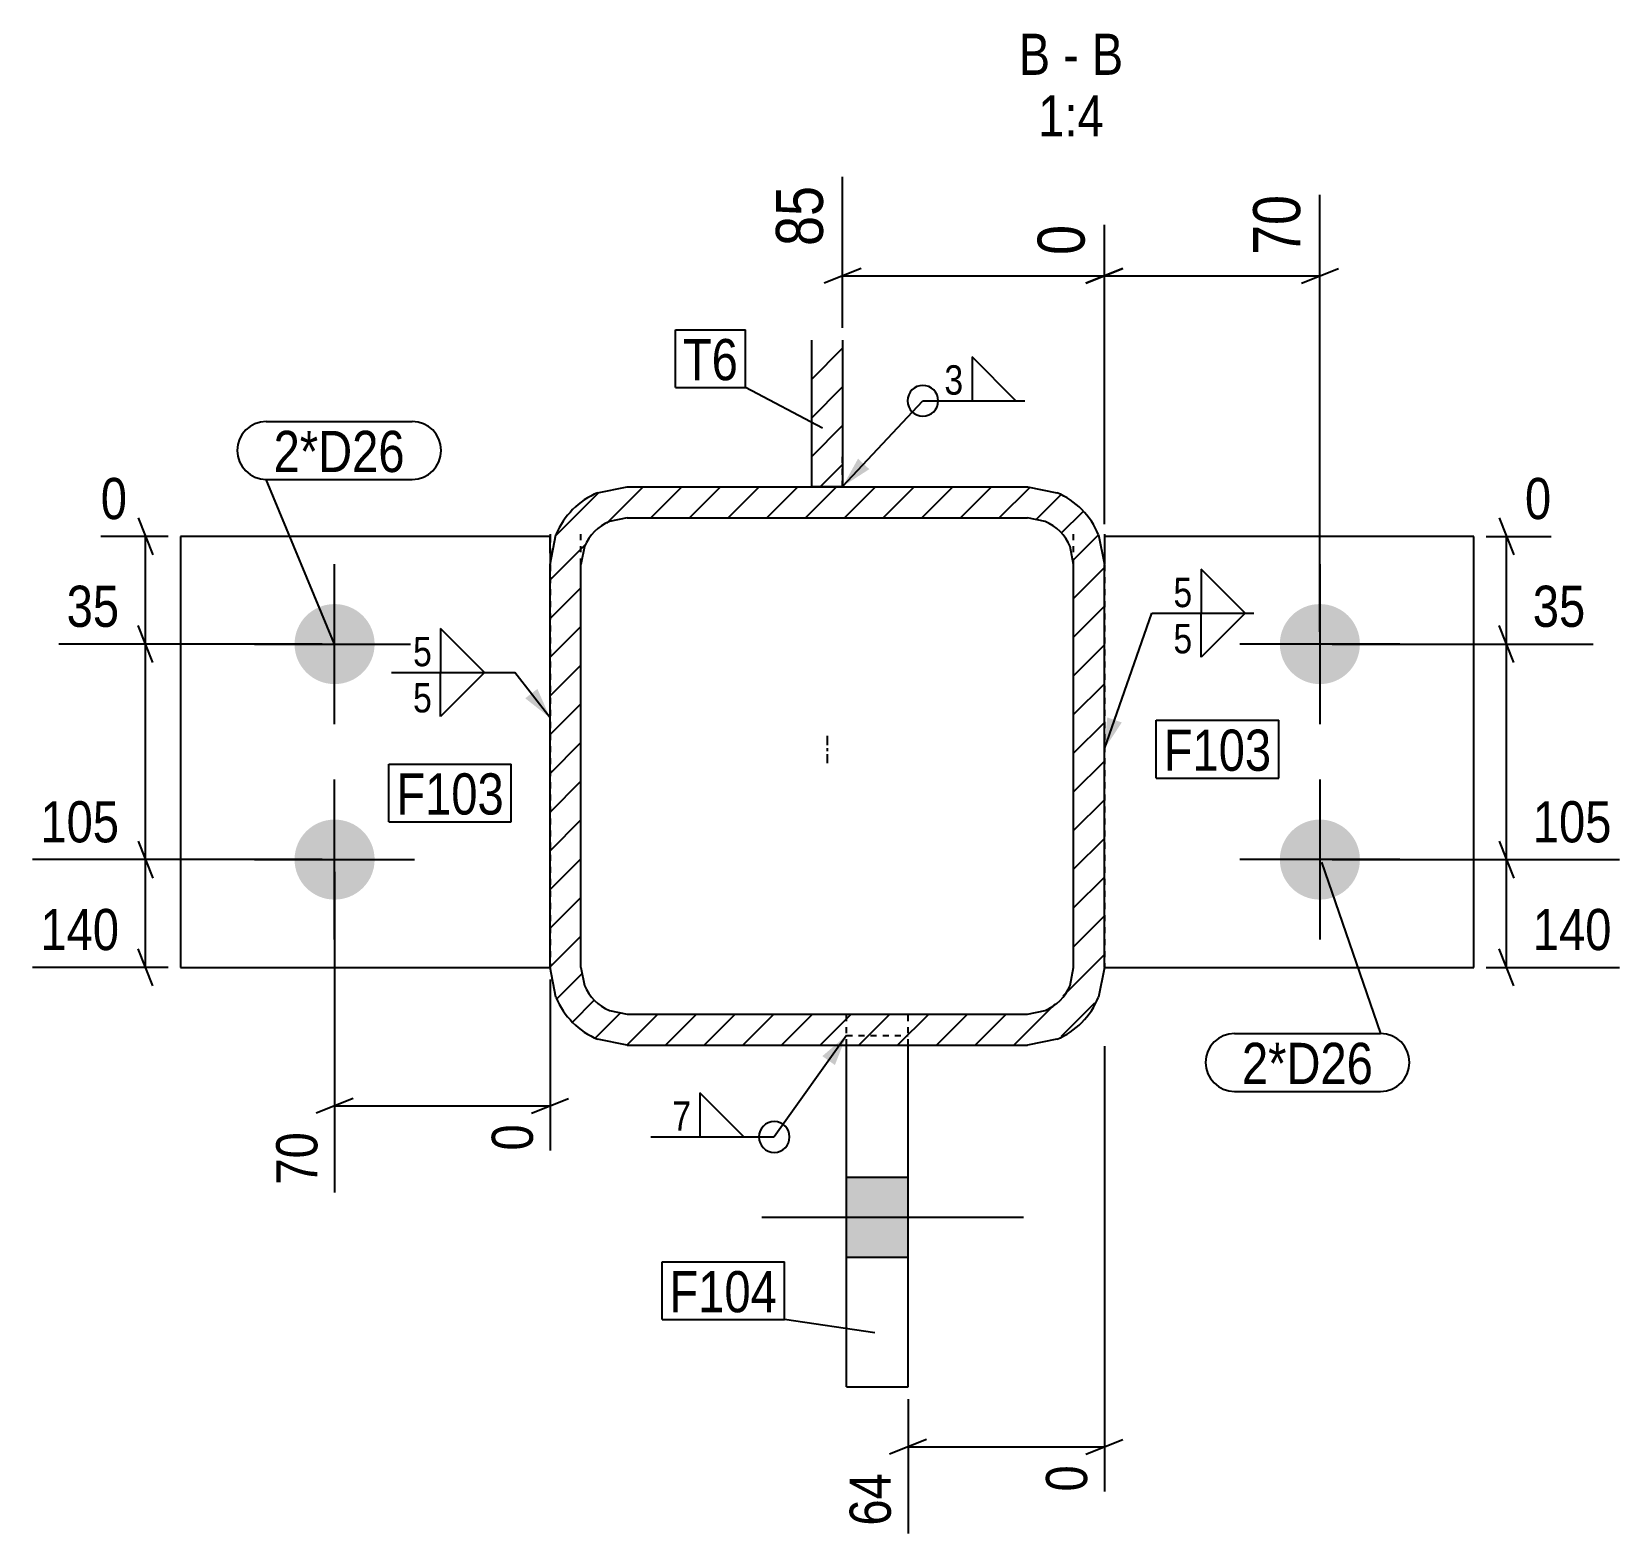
# Model space of a CAD drawing. Header units: millimetres. Extents: x 24 to 44783, y 9 to 937.
# Drawn here: x 15203 to 15719, y 9 to 497 of the extents above; entities that cross this region are included whole.
import ezdxf

# ---------------------------------------------------------------- set-up
doc = ezdxf.new("R2010")
doc.units = ezdxf.units.MM
doc.linetypes.add('DXK_LINE_DOT2', pattern=[3.9198, 1.9599, -1.9599])
doc.linetypes.add('DXK_LINE_DOT3', pattern=[5.9187, 2.979, -0.9799, 0.9799, -0.9799])
for name, color, linetype in [('MÅLSÆTNING', 7, 'Continuous'), ('STÅL', 7, 'Continuous'), ('TEKST', 7, 'Continuous')]:
    doc.layers.add(name, color=color, linetype=linetype)
doc.styles.add('Arial Narrow', font='ARIALN.TTF', dxfattribs={"height": 0.2})

msp = doc.modelspace()

# ---------------------------------------------------------------- hatches: boundary and pattern name
at = {"layer": 'STÅL', "linetype": 'Continuous'}
h = msp.add_hatch(dxfattribs=at)
h.set_pattern_fill('', scale=2.8, style=0, pattern_type=0)
h.set_pattern_definition([(45, (15456.828, 397.165), (-6.2862, 6.2862), [])])
h.paths.add_polyline_path([(15466.83, 397.17), (15456.83, 397.17), (15456.83, 349.56), (15466.83, 349.56)])
h = msp.add_hatch(dxfattribs=at)
h.set_pattern_fill('', scale=2.8, style=0, pattern_type=0)
h.set_pattern_definition([(45, (15549.925, 334.015), (-6.28618, 6.28618), [])])
h.paths.add_polyline_path([(15551.83, 324.38), (15549.93, 334.01), (15544.51, 342.19), (15536.4, 347.65), (15526.83, 349.56), (15396.83, 349.56), (15387.26, 347.65), (15379.15, 342.19), (15373.73, 334.01), (15371.83, 324.38), (15371.83, 193.4), (15373.73, 183.76), (15379.15, 175.59), (15387.26, 170.13), (15396.83, 168.21), (15526.83, 168.21), (15536.4, 170.13), (15544.51, 175.59), (15549.93, 183.76), (15551.83, 193.4)])
h.paths.add_polyline_path([(15540.69, 187.62), (15537.43, 182.71), (15532.57, 179.44), (15526.83, 178.29), (15396.83, 178.29), (15391.09, 179.44), (15386.22, 182.71), (15382.97, 187.62), (15381.83, 193.4), (15381.83, 324.38), (15382.97, 330.16), (15386.22, 335.06), (15391.09, 338.34), (15396.83, 339.49), (15526.83, 339.49), (15532.57, 338.34), (15537.43, 335.06), (15540.69, 330.16), (15541.83, 324.38), (15541.83, 193.4)])
for points in [[(15301.83, 311.49, -1), (15301.83, 285.49, -1)], [(15621.83, 285.49, -1), (15621.83, 311.49, -1)], [(15301.83, 241.49, -1), (15301.83, 215.49, -1)], [(15621.83, 215.49, -1), (15621.83, 241.49, -1)], [(15488.08, 99.32), (15488.08, 125.32), (15468.08, 125.32), (15468.08, 99.32)]]:
    msp.add_hatch(color=96, dxfattribs=at).paths.add_polyline_path(points)
at = {"layer": 'TEKST', "linetype": 'Continuous'}
for points in [[(15475.49, 355.3), (15466.83, 349.71), (15471.84, 358.72)], [(15367.7, 283.94), (15371.83, 274.49), (15363.74, 280.89)], [(15557.49, 273.03), (15551.83, 264.42), (15552.77, 274.68)], [(15460.24, 164.65), (15468.08, 171.35), (15464.32, 161.75)]]:
    msp.add_hatch(color=3, dxfattribs=at).paths.add_polyline_path(points)

# ---------------------------------------------------------------- linework, layer by layer
at = {"layer": 'MÅLSÆTNING', "color": 7, "linetype": 'Continuous'}
for p, q in [((15466.83, 401.17), (15466.83, 450.23)), ((15621.83, 302.49), (15621.83, 444.4)), ((15551.83, 337.49), (15551.83, 434.65)), ((15551.83, 337.49), (15551.83, 434.65)), ((15472.83, 420.5), (15460.83, 415.7)), ((15466.83, 418.1), (15551.83, 418.1)), ((15557.83, 420.5), (15545.83, 415.7)), ((15545.83, 415.7), (15557.83, 420.5)), ((15551.83, 418.1), (15621.83, 418.1)), ((15615.83, 415.7), (15627.83, 420.5)), ((15238.02, 339.49), (15242.82, 327.49)), ((15680.03, 339.49), (15684.83, 327.49)), ((15247.83, 333.49), (15225.89, 333.49)), ((15240.42, 298.49), (15240.42, 333.49)), ((15675.83, 333.49), (15696.96, 333.49)), ((15682.43, 298.49), (15682.43, 333.49)), ((15242.82, 292.49), (15238.02, 304.49)), ((15242.82, 292.49), (15238.02, 304.49)), ((15684.83, 292.49), (15680.03, 304.49)), ((15684.83, 292.49), (15680.03, 304.49)), ((15297.83, 298.49), (15212.26, 298.49)), ((15297.83, 298.49), (15212.26, 298.49)), ((15240.42, 228.49), (15240.42, 298.49)), ((15625.83, 298.49), (15710.59, 298.49)), ((15625.83, 298.49), (15710.59, 298.49)), ((15682.43, 228.49), (15682.43, 298.49)), ((15238.02, 234.49), (15242.82, 222.49)), ((15238.02, 234.49), (15242.82, 222.49)), ((15680.03, 234.49), (15684.83, 222.49)), ((15680.03, 234.49), (15684.83, 222.49)), ((15297.83, 228.49), (15203.73, 228.49)), ((15297.83, 228.49), (15203.73, 228.49)), ((15240.42, 193.49), (15240.42, 228.49)), ((15625.83, 228.49), (15719.13, 228.49)), ((15625.83, 228.49), (15719.13, 228.49)), ((15682.43, 193.49), (15682.43, 228.49)), ((15301.83, 224.49), (15301.83, 120.36)), ((15242.82, 187.49), (15238.02, 199.49)), ((15684.83, 187.49), (15680.03, 199.49)), ((15247.83, 193.49), (15203.73, 193.49)), ((15675.83, 193.49), (15719.13, 193.49)), ((15371.83, 189.49), (15371.83, 133.99)), ((15551.83, 167.88), (15551.83, 23.23)), ((15307.83, 150.92), (15295.83, 146.12)), ((15365.83, 146.12), (15377.83, 150.92)), ((15301.83, 148.52), (15371.83, 148.52)), ((15488.08, 53.2), (15488.08, 9.6)), ((15494.08, 40.16), (15482.08, 35.36)), ((15488.08, 37.76), (15551.83, 37.76)), ((15545.83, 35.36), (15557.83, 40.16))]:
    msp.add_line(p, q, dxfattribs=at)
at = {"layer": 'STÅL', "color": 2, "linetype": 'Continuous'}
for p, q in [((15456.83, 349.56), (15456.83, 397.17)), ((15466.83, 397.17), (15466.83, 349.56)), ((15387.26, 347.65), (15396.83, 349.56)), ((15396.83, 349.56), (15526.83, 349.56)), ((15466.83, 349.56), (15456.83, 349.56)), ((15526.83, 349.56), (15536.4, 347.65)), ((15396.83, 339.49), (15391.09, 338.34)), ((15396.83, 339.49), (15526.83, 339.49)), ((15532.57, 338.34), (15526.83, 339.49)), ((15371.83, 333.49), (15251.83, 333.49)), ((15251.83, 333.49), (15251.83, 193.49)), ((15371.83, 334.17), (15371.83, 333.49)), ((15371.83, 324.38), (15373.73, 334.01)), ((15371.83, 328.07), (15371.83, 333.49)), ((15549.93, 334.01), (15551.83, 324.38)), ((15551.83, 334.17), (15551.83, 333.49)), ((15551.83, 333.49), (15551.83, 328.07)), ((15671.83, 333.49), (15551.83, 333.49)), ((15671.83, 193.49), (15671.83, 333.49)), ((15371.83, 328.07), (15371.83, 324.38)), ((15382.97, 330.16), (15381.83, 324.38)), ((15541.83, 324.38), (15540.69, 330.16)), ((15551.83, 328.07), (15551.83, 324.38)), ((15371.83, 193.4), (15371.83, 324.38)), ((15381.83, 193.4), (15381.83, 324.38)), ((15541.83, 193.4), (15541.83, 324.38)), ((15551.83, 193.4), (15551.83, 324.38)), ((15251.83, 193.49), (15371.81, 193.49)), ((15373.73, 183.76), (15371.83, 193.4)), ((15381.83, 193.4), (15382.97, 187.62)), ((15540.69, 187.62), (15541.83, 193.4)), ((15551.83, 193.4), (15549.93, 183.76)), ((15551.85, 193.49), (15671.83, 193.49)), ((15391.09, 179.44), (15396.83, 178.29)), ((15396.83, 178.29), (15526.83, 178.29)), ((15526.83, 178.29), (15532.57, 179.44)), ((15396.83, 168.21), (15387.26, 170.13)), ((15396.83, 168.21), (15526.83, 168.21)), ((15468.08, 57.2), (15468.08, 168.21)), ((15488.08, 57.2), (15488.08, 168.21)), ((15536.4, 170.13), (15526.83, 168.21)), ((15468.08, 57.2), (15488.08, 57.2))]:
    msp.add_line(p, q, dxfattribs=at)
at = {"layer": 'STÅL', "color": 7, "linetype": 'DXK_LINE_DOT2'}
for p, q in [((15456.83, 349.56), (15456.83, 359.35)), ((15466.83, 349.56), (15466.83, 359.35)), ((15371.83, 333.49), (15371.83, 328.07)), ((15381.83, 324.38), (15381.83, 334.17)), ((15541.83, 324.38), (15541.83, 334.17)), ((15551.83, 333.49), (15551.83, 328.07)), ((15371.83, 328.07), (15371.83, 193.49)), ((15551.83, 328.07), (15551.83, 193.49)), ((15381.83, 193.4), (15381.83, 203.19)), ((15541.83, 193.4), (15541.83, 203.19)), ((15371.83, 193.49), (15371.81, 193.49)), ((15371.83, 193.4), (15371.83, 193.49)), ((15551.83, 193.49), (15551.85, 193.49)), ((15551.83, 193.4), (15551.83, 193.49)), ((15468.08, 168.21), (15468.08, 178)), ((15488.08, 168.21), (15488.08, 178)), ((15468.08, 171.35), (15488.08, 171.35))]:
    msp.add_line(p, q, dxfattribs=at)
at = {"layer": 'STÅL', "color": 96, "linetype": 'Continuous'}
for p, q in [((15301.83, 272.49), (15301.83, 324.49)), ((15621.83, 324.49), (15621.83, 272.49)), ((15275.83, 298.49), (15327.83, 298.49)), ((15647.83, 298.49), (15595.83, 298.49)), ((15301.83, 202.49), (15301.83, 254.49)), ((15621.83, 254.49), (15621.83, 202.49)), ((15275.83, 228.49), (15327.83, 228.49)), ((15647.83, 228.49), (15595.83, 228.49)), ((15468.08, 125.32), (15488.08, 125.32)), ((15440.58, 112.32), (15525.58, 112.32)), ((15468.08, 99.32), (15488.08, 99.32))]:
    msp.add_line(p, q, dxfattribs=at)
at = {"layer": 'STÅL', "color": 7, "linetype": 'DXK_LINE_DOT3'}
msp.add_line((15461.83, 268.68), (15461.83, 258.89), dxfattribs=at)
at = {"layer": 'STÅL', "color": 2, "linetype": 'Continuous'}
for centre, radius, start, end in [((15396.95, 324.5), 25.09, 112.7149, 157.7138), ((15526.71, 324.5), 25.09, 22.2862, 67.2851), ((15396.9, 324.45), 15.06, 112.7149, 157.7138), ((15526.75, 324.45), 15.06, 22.2862, 67.2851), ((15396.9, 193.33), 15.06, 202.2862, 247.2851), ((15526.75, 193.33), 15.06, 292.7149, 337.7138), ((15396.95, 193.28), 25.09, 202.2862, 247.2851), ((15526.71, 193.28), 25.09, 292.7149, 337.7138)]:
    msp.add_arc(centre, radius, start, end, dxfattribs=at)
at = {"layer": 'TEKST', "color": 3, "linetype": 'Continuous'}
for p, q in [((15466.83, 349.71), (15492.89, 377.52)), ((15551.83, 264.42), (15567.27, 308.5)), ((15371.83, 274.49), (15360.41, 289.3)), ((15468.08, 171.35), (15444.62, 138.4))]:
    msp.add_line(p, q, dxfattribs=at)
for centre, start, end in [((15492.89, 377.52), 90, 270), ((15444.62, 138.4), 90, 270), ((15444.62, 138.4), 270, 90)]:
    msp.add_arc(centre, 5, start, end, dxfattribs=at)

# ---------------------------------------------------------------- wipeouts: each hides what was drawn before it
at = {"color": 0, "linetype": 'Continuous'}
for points, layer in [([(15463.63, 450.52), (15441.23, 450.52), (15441.23, 424.62), (15463.63, 424.62)], 'MÅLSÆTNING'), ([(15234.67, 301.29), (15234.67, 320.89), (15212.01, 320.89), (15212.01, 301.29)], 'MÅLSÆTNING'), ([(15710.84, 301.29), (15710.84, 320.89), (15688.18, 320.89), (15688.18, 301.29)], 'MÅLSÆTNING'), ([(15234.67, 231.29), (15234.67, 250.89), (15203.48, 250.89), (15203.48, 231.29)], 'MÅLSÆTNING'), ([(15719.38, 231.29), (15719.38, 250.89), (15688.18, 250.89), (15688.18, 231.29)], 'MÅLSÆTNING'), ([(15234.67, 196.29), (15234.67, 215.89), (15203.48, 215.89), (15203.48, 196.29)], 'MÅLSÆTNING'), ([(15719.38, 196.29), (15719.38, 215.89), (15688.18, 215.89), (15688.18, 196.29)], 'MÅLSÆTNING'), ([(15299.03, 142.77), (15279.43, 142.77), (15279.43, 120.11), (15299.03, 120.11)], 'MÅLSÆTNING'), ([(15485.28, 32.01), (15465.68, 32.01), (15465.68, 9.35), (15485.28, 9.35)], 'MÅLSÆTNING'), ([(15534.24, 483.39), (15534.24, 497.39), (15524.02, 497.39), (15524.02, 483.39)], 'TEKST'), ([(15543.54, 483.39), (15543.54, 497.39), (15538.44, 497.39), (15538.44, 483.39)], 'TEKST'), ([(15557.97, 483.39), (15557.97, 497.39), (15547.74, 497.39), (15547.74, 483.39)], 'TEKST'), ([(15551.66, 463.39), (15551.66, 477.39), (15530.33, 477.39), (15530.33, 463.39)], 'TEKST')]:
    msp.add_wipeout(points, dxfattribs=at).dxf.layer = layer
at = {"color": 0}
for points in [[(15432.84, 384.21), (15432.84, 398.21), (15414.94, 398.21), (15414.94, 384.21)], [(15506.79, 378.72), (15506.79, 390.32), (15499.09, 390.32), (15499.09, 378.72)], [(15324.65, 354.39), (15324.65, 368.39), (15282.02, 368.39), (15282.02, 354.39)], [(15581.16, 309.7), (15581.16, 321.3), (15573.47, 321.3), (15573.47, 309.7)], [(15606.06, 257.34), (15606.06, 271.34), (15571.1, 271.34), (15571.1, 257.34)], [(15356.83, 243.13), (15356.83, 257.13), (15321.87, 257.13), (15321.87, 243.13)], [(15639.13, 155.61), (15639.13, 169.61), (15596.51, 169.61), (15596.51, 155.61)], [(15418.42, 139.6), (15418.42, 151.2), (15410.73, 151.2), (15410.73, 139.6)], [(15445.54, 81.45), (15445.54, 95.45), (15410.58, 95.45), (15410.58, 81.45)]]:
    msp.add_wipeout(points, dxfattribs=at).dxf.layer = 'TEKST'

# ---------------------------------------------------------------- next in the draw order: linework, layer by layer
at = {"layer": 'TEKST', "color": 3, "linetype": 'Continuous'}
for p, q in [((15523.13, 377.52), (15508.85, 391.8)), ((15508.85, 391.8), (15508.85, 377.52)), ((15492.89, 377.52), (15525.99, 377.52)), ((15508.85, 377.52), (15523.13, 377.52)), ((15597.51, 308.5), (15583.22, 322.79)), ((15583.22, 322.79), (15583.22, 308.5)), ((15583.22, 308.5), (15597.51, 308.5)), ((15434.76, 138.4), (15420.48, 152.68)), ((15420.48, 152.68), (15420.48, 138.4)), ((15404.53, 138.4), (15444.62, 138.4)), ((15420.48, 138.4), (15434.76, 138.4))]:
    msp.add_line(p, q, dxfattribs=at)
msp.add_arc((15492.89, 377.52), 5, 270, 90, dxfattribs=at)

# ---------------------------------------------------------------- next in the draw order: texts
at = {"layer": 'MÅLSÆTNING', "color": 3, "linetype": 'Continuous', "style": 'Arial Narrow'}
for s, height, p in [('85', 15.271, (15460.43, 427.82)), ('70', 13.362, (15296.23, 122.91)), ('64', 13.362, (15482.48, 12.15))]:
    msp.add_text(s, height=height, rotation=90.0002, dxfattribs=at).set_placement(p)
for s, p in [('35', (15214.81, 304.09)), ('35', (15690.98, 304.09)), ('105', (15206.28, 234.09)), ('105', (15690.98, 234.09)), ('140', (15206.28, 199.09)), ('140', (15690.98, 199.09))]:
    msp.add_text(s, height=13.362, dxfattribs=at).set_placement(p)
at = {"layer": 'TEKST', "color": 3, "linetype": 'Continuous', "style": 'Arial Narrow'}
for s, height, p in [('B', 13.36, (15524.02, 483.39)), ('B', 13.36, (15547.74, 483.39)), ('-', 13.36, (15538.44, 483.39)), ('1:4', 13.362, (15530.33, 463.39))]:
    msp.add_text(s, height=height, dxfattribs=at).set_placement(p)
at = {"layer": 'TEKST', "color": 3, "style": 'Arial Narrow'}
for s, p in [('3', (15499.89, 379.52)), ('5', (15574.27, 310.5)), ('7', (15411.53, 140.4))]:
    msp.add_text(s, height=9.54, dxfattribs=at).set_placement(p)

# ---------------------------------------------------------------- next in the draw order: wipeouts: each hides what was drawn before it
at = {"color": 0, "linetype": 'Continuous'}
for points in [[(15618.63, 447.6), (15596.23, 447.6), (15596.23, 421.7), (15618.63, 421.7)], [(15548.63, 437.85), (15526.23, 437.85), (15526.23, 421.7), (15548.63, 421.7)], [(15237.22, 336.29), (15237.22, 355.89), (15223.09, 355.89), (15223.09, 336.29)], [(15699.76, 336.29), (15699.76, 355.89), (15685.63, 355.89), (15685.63, 336.29)], [(15369.03, 145.32), (15349.43, 145.32), (15349.43, 131.19), (15369.03, 131.19)], [(15549.03, 34.56), (15529.43, 34.56), (15529.43, 20.43), (15549.03, 20.43)]]:
    msp.add_wipeout(points, dxfattribs=at).dxf.layer = 'MÅLSÆTNING'
at = {"color": 0}
for points in [[(15432.84, 384.21), (15432.84, 398.21), (15414.94, 398.21), (15414.94, 384.21)], [(15324.65, 354.39), (15324.65, 368.39), (15282.02, 368.39), (15282.02, 354.39)], [(15334.21, 290.5), (15334.21, 302.1), (15326.52, 302.1), (15326.52, 290.5)], [(15606.06, 257.34), (15606.06, 271.34), (15571.1, 271.34), (15571.1, 257.34)], [(15356.83, 243.13), (15356.83, 257.13), (15321.87, 257.13), (15321.87, 243.13)], [(15639.13, 155.61), (15639.13, 169.61), (15596.51, 169.61), (15596.51, 155.61)], [(15445.54, 81.45), (15445.54, 95.45), (15410.58, 95.45), (15410.58, 81.45)]]:
    msp.add_wipeout(points, dxfattribs=at).dxf.layer = 'TEKST'

# ---------------------------------------------------------------- next in the draw order: linework, layer by layer
at = {"layer": 'TEKST', "color": 7, "linetype": 'Continuous'}
for p, q in [((15412.54, 400.61), (15435.24, 400.61)), ((15412.54, 381.81), (15412.54, 400.61)), ((15435.24, 381.81), (15435.24, 400.61)), ((15412.54, 381.81), (15435.24, 381.81)), ((15460.3, 368.59), (15435.24, 381.81)), ((15279.62, 370.79), (15327.05, 370.79)), ((15301.83, 298.49), (15279.62, 351.99)), ((15279.62, 351.99), (15327.05, 351.99)), ((15568.7, 273.74), (15608.46, 273.74)), ((15568.7, 254.94), (15568.7, 273.74)), ((15608.46, 254.94), (15608.46, 273.74)), ((15319.47, 259.53), (15359.23, 259.53)), ((15319.47, 240.73), (15319.47, 259.53)), ((15359.23, 240.73), (15359.23, 259.53)), ((15568.7, 254.94), (15608.46, 254.94)), ((15319.47, 240.73), (15359.23, 240.73)), ((15622.4, 227.67), (15641.53, 172.01)), ((15594.11, 172.01), (15641.53, 172.01)), ((15594.11, 153.21), (15641.53, 153.21)), ((15408.18, 97.85), (15447.94, 97.85)), ((15408.18, 79.05), (15408.18, 97.85)), ((15447.94, 79.05), (15447.94, 97.85)), ((15408.18, 79.05), (15447.94, 79.05)), ((15477.34, 74.82), (15447.94, 79.05))]:
    msp.add_line(p, q, dxfattribs=at)
at = {"layer": 'TEKST', "color": 3, "linetype": 'Continuous'}
for p, q in [((15350.55, 289.3), (15336.27, 303.58)), ((15336.27, 303.58), (15336.27, 289.3)), ((15336.27, 289.3), (15350.55, 289.3))]:
    msp.add_line(p, q, dxfattribs=at)
at = {"layer": 'TEKST', "color": 7, "linetype": 'Continuous'}
for centre, start, end in [((15279.62, 361.39), 90, 270), ((15327.05, 361.39), 270, 90), ((15594.11, 162.61), 90, 270), ((15641.53, 162.61), 270, 90)]:
    msp.add_arc(centre, 9.4, start, end, dxfattribs=at)

# ---------------------------------------------------------------- next in the draw order: texts
at = {"layer": 'MÅLSÆTNING', "color": 3, "linetype": 'Continuous', "style": 'Arial Narrow'}
for s, height, p in [('70', 15.271, (15615.43, 424.9)), ('0', 15.27, (15545.43, 424.9)), ('0', 13.36, (15366.23, 133.99)), ('0', 13.36, (15546.23, 23.23))]:
    msp.add_text(s, height=height, rotation=90.0002, dxfattribs=at).set_placement(p)
for p in [(15225.89, 339.09), (15688.43, 339.09)]:
    msp.add_text('0', height=13.36, dxfattribs=at).set_placement(p)
at = {"layer": 'TEKST', "color": 3, "style": 'Arial Narrow'}
for s, height, p in [('T6', 13.362, (15414.94, 384.21)), ('2*D26', 13.362, (15282.02, 354.39)), ('5', 9.54, (15327.32, 291.3)), ('F103', 13.362, (15571.1, 257.34)), ('F103', 13.362, (15321.87, 243.13)), ('2*D26', 13.362, (15596.51, 155.61)), ('F104', 13.362, (15410.58, 81.45))]:
    msp.add_text(s, height=height, dxfattribs=at).set_placement(p)

# ---------------------------------------------------------------- next in the draw order: wipeouts: each hides what was drawn before it
at = {"color": 0, "linetype": 'Continuous'}
msp.add_wipeout([(15581.16, 294.7), (15581.16, 306.3), (15573.47, 306.3), (15573.47, 294.7)], dxfattribs=at).dxf.layer = 'TEKST'

# ---------------------------------------------------------------- next in the draw order: linework, layer by layer
at = {"layer": 'TEKST', "color": 3, "linetype": 'Continuous'}
for p, q in [((15567.27, 308.5), (15600.36, 308.5)), ((15583.22, 308.5), (15597.51, 308.5)), ((15597.51, 308.5), (15583.22, 294.22)), ((15583.22, 294.22), (15583.22, 308.5))]:
    msp.add_line(p, q, dxfattribs=at)

# ---------------------------------------------------------------- next in the draw order: texts
at = {"layer": 'TEKST', "color": 3, "linetype": 'Continuous', "style": 'Arial Narrow'}
msp.add_text('5', height=9.54, dxfattribs=at).set_placement((15574.27, 295.5))

# ---------------------------------------------------------------- next in the draw order: wipeouts: each hides what was drawn before it
at = {"color": 0, "linetype": 'Continuous'}
msp.add_wipeout([(15334.21, 275.5), (15334.21, 287.1), (15326.52, 287.1), (15326.52, 275.5)], dxfattribs=at).dxf.layer = 'TEKST'

# ---------------------------------------------------------------- next in the draw order: linework, layer by layer
at = {"layer": 'TEKST', "color": 3, "linetype": 'Continuous'}
for p, q in [((15320.32, 289.3), (15360.41, 289.3)), ((15336.27, 289.3), (15350.55, 289.3)), ((15350.55, 289.3), (15336.27, 275.01)), ((15336.27, 275.01), (15336.27, 289.3))]:
    msp.add_line(p, q, dxfattribs=at)

# ---------------------------------------------------------------- next in the draw order: texts
at = {"layer": 'TEKST', "color": 3, "linetype": 'Continuous', "style": 'Arial Narrow'}
msp.add_text('5', height=9.54, dxfattribs=at).set_placement((15327.32, 276.3))

doc.saveas('drawing.dxf')
